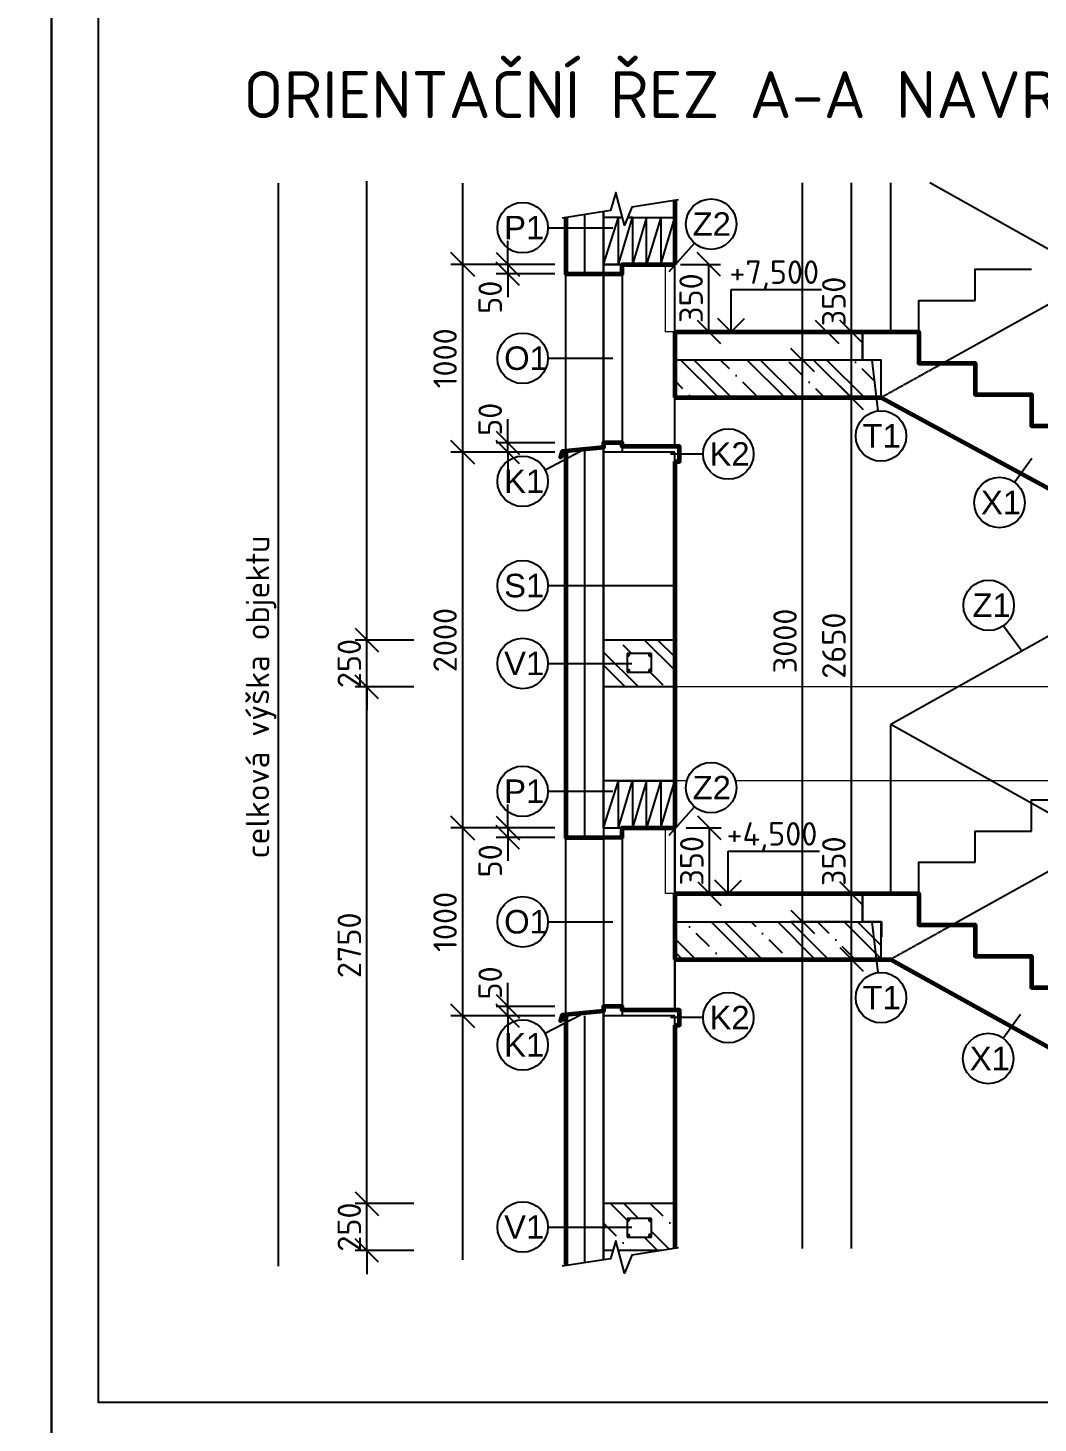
# Model space of a CAD drawing. Header units: millimetres. Extents: x 12904 to 327904, y -199771 to 141779.
# Drawn here: x 117779 to 123158, y 127069 to 134497 of the extents above; entities that cross this region are included whole.
import ezdxf

# ---------------------------------------------------------------- set-up
doc = ezdxf.new("R2010")
doc.units = ezdxf.units.MM
doc.linetypes.add('ČÁRKOVANÁ', pattern=[19.05, 12.7, -6.35])
doc.layers.add('_INTERIER', color=8, linetype='Continuous', lineweight=13)
doc.layers.add('Zdivo', color=6, linetype='Continuous', lineweight=60)
for name, color, linetype in [('izolace', 251, 'Continuous'), ('Kóty', 1, 'Continuous'), ('Šrafy', 253, 'Continuous')]:
    doc.layers.add(name, color=color, linetype=linetype)
doc.styles.add('ISOCPEUR', font='isocpeur.ttf')
doc.styles.get("Standard").update_dxf_attribs({"font": 'arial.ttf'})
doc.linetypes.add('IZOLACE', pattern='A,0.00254,-2.54,[134,ltypeshp.shx,S=2.54,R=0,X=-2.54,Y=0],-5.08,[134,ltypeshp.shx,S=2.54,R=180,X=2.54,Y=0],-2.54', length=10.16254)
doc.dimstyles.new('1-50', dxfattribs={"dimscale": 50, "dimtxt": 2.5, "dimasz": 2.5, "dimexe": 1.25, "dimexo": 0.625, "dimtad": 1, "dimdec": 0, "dimtxsty": 'ISOCPEUR', "dimblk": 'OBLIQUE', "dimcen": 2.5, "dimclrd": 1, "dimclre": 1, "dimclrt": 3, "dimadec": 0, "dimazin": 0, "dimtfac": 1, "dimtdec": 0, "dimtix": 1, "dimtmove": 1, "dimatfit": 3, "dimldrblk": 'OBLIQUE', "dimfxl": 5, "dimfxlon": 1, "dimtfillclr": 3, "dimarcsym": 0})

# ---------------------------------------------------------------- blocks, each defined once
blk = doc.blocks.new('_OBLIQUE')
at = {"color": 0, "linetype": 'ByBlock'}
blk.add_line((-0.5, -0.5), (0.5, 0.5), dxfattribs=at)
blk = doc.blocks.new('*D160')
at = {"color": 1, "lineweight": -2, "transparency": 16777216}
for p, q in [((120344.2, 130237.4), (120031.7, 130237.4)), ((120094.2, 129237.4), (120094.2, 130237.4)), ((120344.2, 129237.4), (120031.7, 129237.4))]:
    blk.add_line(p, q, dxfattribs=at)
at = {"layer": 'Defpoints', "color": 0, "transparency": 16777216}
for p in [(120094.2, 130237.4), (120843.5, 130237.4), (120843.5, 129237.4)]:
    blk.add_point(p, dxfattribs=at)
at = {"color": 1, "lineweight": -2, "transparency": 16777216, "xscale": 125, "yscale": 125, "zscale": 125}
for p, rotation in [((120094.2, 130237.4), 90), ((120094.2, 129237.4), 270)]:
    blk.add_blockref('_OBLIQUE', p, dxfattribs=dict(at, rotation=rotation))
at = {"color": 3, "transparency": 16777216, "insert": (120000.4, 129737.4), "char_height": 125, "attachment_point": 5, "rotation": 90, "style": 'ISOCPEUR'}
blk.add_mtext('1000', dxfattribs=at)
blk = doc.blocks.new('*D161')
at = {"color": 1, "lineweight": -2, "transparency": 16777216}
for p, q in [((120344.2, 132238), (120031.7, 132238)), ((120094.2, 130237.4), (120094.2, 132238)), ((120344.2, 130237.4), (120031.7, 130237.4))]:
    blk.add_line(p, q, dxfattribs=at)
at = {"layer": 'Defpoints', "color": 0, "transparency": 16777216}
for p in [(120094.2, 132238), (120843.5, 132238), (120843.5, 130237.4)]:
    blk.add_point(p, dxfattribs=at)
at = {"color": 1, "lineweight": -2, "transparency": 16777216, "xscale": 125, "yscale": 125, "zscale": 125}
for p, rotation in [((120094.2, 132238), 90), ((120094.2, 130237.4), 270)]:
    blk.add_blockref('_OBLIQUE', p, dxfattribs=dict(at, rotation=rotation))
at = {"color": 3, "transparency": 16777216, "insert": (120000.4, 131237.7), "char_height": 125, "attachment_point": 5, "rotation": 90, "style": 'ISOCPEUR'}
blk.add_mtext('2000', dxfattribs=at)
blk = doc.blocks.new('*D162')
at = {"color": 1, "lineweight": -2, "transparency": 16777216}
for p, q in [((120344.2, 133238), (120031.7, 133238)), ((120094.2, 132238), (120094.2, 133238)), ((120344.2, 132238), (120031.7, 132238))]:
    blk.add_line(p, q, dxfattribs=at)
at = {"layer": 'Defpoints', "color": 0, "transparency": 16777216}
for p in [(120094.2, 133238), (120843.5, 133238), (120843.5, 132238)]:
    blk.add_point(p, dxfattribs=at)
at = {"color": 1, "lineweight": -2, "transparency": 16777216, "xscale": 125, "yscale": 125, "zscale": 125}
for p, rotation in [((120094.2, 133238), 90), ((120094.2, 132238), 270)]:
    blk.add_blockref('_OBLIQUE', p, dxfattribs=dict(at, rotation=rotation))
at = {"color": 3, "transparency": 16777216, "insert": (120000.4, 132738), "char_height": 125, "attachment_point": 5, "rotation": 90, "style": 'ISOCPEUR'}
blk.add_mtext('1000', dxfattribs=at)
blk = doc.blocks.new('*D166')
at = {"color": 1, "lineweight": -2, "transparency": 16777216}
for p, q in [((119584.2, 128237.4), (119584.2, 128362.4)), ((119834.2, 128237.4), (119521.7, 128237.4)), ((119584.2, 127987.4), (119584.2, 128237.4)), ((119834.2, 127987.4), (119521.7, 127987.4)), ((119584.2, 127987.4), (119584.2, 127862.4))]:
    blk.add_line(p, q, dxfattribs=at)
at = {"layer": 'Defpoints', "color": 0, "transparency": 16777216}
for p in [(119584.2, 128237.4), (120843.5, 128237.4), (120843.5, 127987.4)]:
    blk.add_point(p, dxfattribs=at)
at = {"color": 1, "lineweight": -2, "transparency": 16777216, "xscale": 125, "yscale": 125, "zscale": 125}
for p, rotation in [((119584.2, 128237.4), 270), ((119584.2, 127987.4), 90)]:
    blk.add_blockref('_OBLIQUE', p, dxfattribs=dict(at, rotation=rotation))
at = {"color": 3, "transparency": 16777216, "insert": (119490.4, 128112.4), "char_height": 125, "attachment_point": 5, "rotation": 90, "style": 'ISOCPEUR'}
blk.add_mtext('250', dxfattribs=at)
blk = doc.blocks.new('*D167')
at = {"color": 1, "lineweight": -2, "transparency": 16777216}
for p, q in [((119834.2, 130988), (119521.7, 130988)), ((119584.2, 128237.4), (119584.2, 130988)), ((119834.2, 128237.4), (119521.7, 128237.4))]:
    blk.add_line(p, q, dxfattribs=at)
at = {"layer": 'Defpoints', "color": 0, "transparency": 16777216}
for p in [(119584.2, 130988), (120843.5, 130988), (120843.5, 128237.4)]:
    blk.add_point(p, dxfattribs=at)
at = {"color": 1, "lineweight": -2, "transparency": 16777216, "xscale": 125, "yscale": 125, "zscale": 125}
for p, rotation in [((119584.2, 130988), 90), ((119584.2, 128237.4), 270)]:
    blk.add_blockref('_OBLIQUE', p, dxfattribs=dict(at, rotation=rotation))
at = {"color": 3, "transparency": 16777216, "insert": (119490.4, 129612.7), "char_height": 125, "attachment_point": 5, "rotation": 90, "style": 'ISOCPEUR'}
blk.add_mtext('2750', dxfattribs=at)
blk = doc.blocks.new('*D168')
at = {"color": 1, "lineweight": -2, "transparency": 16777216}
for p, q in [((119584.2, 131238), (119584.2, 131363)), ((119834.2, 131238), (119521.7, 131238)), ((119584.2, 130988), (119584.2, 131238)), ((119834.2, 130988), (119521.7, 130988)), ((119584.2, 130988), (119584.2, 130863))]:
    blk.add_line(p, q, dxfattribs=at)
at = {"layer": 'Defpoints', "color": 0, "transparency": 16777216}
for p in [(119584.2, 131238), (120843.5, 131238), (120843.5, 130988)]:
    blk.add_point(p, dxfattribs=at)
at = {"color": 1, "lineweight": -2, "transparency": 16777216, "xscale": 125, "yscale": 125, "zscale": 125}
for p, rotation in [((119584.2, 131238), 270), ((119584.2, 130988), 90)]:
    blk.add_blockref('_OBLIQUE', p, dxfattribs=dict(at, rotation=rotation))
at = {"color": 3, "transparency": 16777216, "insert": (119490.4, 131113), "char_height": 125, "attachment_point": 5, "rotation": 90, "style": 'ISOCPEUR'}
blk.add_mtext('250', dxfattribs=at)
blk = doc.blocks.new('*D120')
at = {"color": 1, "lineweight": -2, "transparency": 16777216}
for p, q in [((122414.2, 129887.7), (122101.7, 129887.7)), ((122164.2, 129537.7), (122164.2, 129887.7)), ((121914.2, 129537.7), (122226.7, 129537.7))]:
    blk.add_line(p, q, dxfattribs=at)
at = {"layer": 'Defpoints', "color": 0, "transparency": 16777216}
for p in [(122164.2, 129887.7), (122653.5, 129887.7), (121223.5, 129537.7)]:
    blk.add_point(p, dxfattribs=at)
at = {"color": 1, "lineweight": -2, "transparency": 16777216, "xscale": 125, "yscale": 125, "zscale": 125}
for p, rotation in [((122164.2, 129887.7), 90), ((122164.2, 129537.7), 270)]:
    blk.add_blockref('_OBLIQUE', p, dxfattribs=dict(at, rotation=rotation))
at = {"color": 3, "transparency": 16777216, "insert": (122070.4, 130060.2), "char_height": 125, "attachment_point": 5, "rotation": 90, "style": 'ISOCPEUR'}
blk.add_mtext('350', dxfattribs=at)
blk = doc.blocks.new('*D121')
at = {"layer": 'Defpoints', "color": 0, "transparency": 16777216}
for p in [(122164.2, 132528.3), (122322.3, 132528.3), (122653.5, 129887.7)]:
    blk.add_point(p, dxfattribs=at)
at = {"layer": 'Kóty', "color": 1, "lineweight": -2, "transparency": 16777216}
for p, q in [((122291.1, 132528.3), (122101.7, 132528.3)), ((122164.2, 129887.7), (122164.2, 132528.3)), ((122414.2, 129887.7), (122101.7, 129887.7))]:
    blk.add_line(p, q, dxfattribs=at)
at = {"layer": 'Kóty', "color": 1, "lineweight": -2, "transparency": 16777216, "xscale": 125, "yscale": 125, "zscale": 125}
for p, rotation in [((122164.2, 132528.3), 90), ((122164.2, 129887.7), 270)]:
    blk.add_blockref('_OBLIQUE', p, dxfattribs=dict(at, rotation=rotation))
at = {"layer": 'Kóty', "color": 3, "transparency": 16777216, "insert": (122070.4, 131208), "char_height": 125, "attachment_point": 5, "rotation": 90, "style": 'ISOCPEUR'}
blk.add_mtext('2650', dxfattribs=at)
blk = doc.blocks.new('*D122')
at = {"color": 1, "lineweight": -2, "transparency": 16777216}
for p, q in [((122414.2, 132878.3), (122101.7, 132878.3)), ((122164.2, 132528.3), (122164.2, 132878.3)), ((122291.1, 132528.3), (122101.7, 132528.3))]:
    blk.add_line(p, q, dxfattribs=at)
at = {"layer": 'Defpoints', "color": 0, "transparency": 16777216}
for p in [(122164.2, 132878.3), (122653.5, 132878.3), (122322.3, 132528.3)]:
    blk.add_point(p, dxfattribs=at)
at = {"color": 1, "lineweight": -2, "transparency": 16777216, "xscale": 125, "yscale": 125, "zscale": 125}
for p, rotation in [((122164.2, 132878.3), 90), ((122164.2, 132528.3), 270)]:
    blk.add_blockref('_OBLIQUE', p, dxfattribs=dict(at, rotation=rotation))
at = {"color": 3, "transparency": 16777216, "insert": (122070.4, 133040.2), "char_height": 125, "attachment_point": 5, "rotation": 90, "style": 'ISOCPEUR'}
blk.add_mtext('350', dxfattribs=at)
blk = doc.blocks.new('*D123')
at = {"color": 1, "lineweight": -2, "transparency": 16777216}
for p, q in [((122154.2, 132728.3), (121841.7, 132728.3)), ((121904.2, 129737.7), (121904.2, 132728.3)), ((122154.2, 129737.7), (121841.7, 129737.7))]:
    blk.add_line(p, q, dxfattribs=at)
at = {"layer": 'Defpoints', "color": 0, "transparency": 16777216}
for p in [(121904.2, 132728.3), (122322.3, 132728.3), (122223.5, 129737.7)]:
    blk.add_point(p, dxfattribs=at)
at = {"color": 1, "lineweight": -2, "transparency": 16777216, "xscale": 125, "yscale": 125, "zscale": 125}
for p, rotation in [((121904.2, 132728.3), 90), ((121904.2, 129737.7), 270)]:
    blk.add_blockref('_OBLIQUE', p, dxfattribs=dict(at, rotation=rotation))
at = {"color": 3, "transparency": 16777216, "insert": (121810.4, 131233), "char_height": 125, "attachment_point": 5, "rotation": 90, "style": 'ISOCPEUR'}
blk.add_mtext('3000', dxfattribs=at)
blk = doc.blocks.new('*D124')
at = {"layer": 'Defpoints', "color": 0, "transparency": 16777216}
for p in [(121253.5, 130237.4), (121407.9, 130237.4), (121253.5, 129887.7)]:
    blk.add_point(p, dxfattribs=at)
at = {"layer": 'Kóty', "color": 1, "lineweight": -2, "transparency": 16777216}
for p, q in [((121284.7, 130237.4), (121470.4, 130237.4)), ((121407.9, 129887.7), (121407.9, 130237.4)), ((121284.7, 129887.7), (121470.4, 129887.7))]:
    blk.add_line(p, q, dxfattribs=at)
at = {"layer": 'Kóty', "color": 1, "lineweight": -2, "transparency": 16777216, "xscale": 125, "yscale": 125, "zscale": 125}
for p, rotation in [((121407.9, 130237.4), 90), ((121407.9, 129887.7), 270)]:
    blk.add_blockref('_OBLIQUE', p, dxfattribs=dict(at, rotation=rotation))
at = {"layer": 'Kóty', "color": 3, "transparency": 16777216, "insert": (121314.1, 130062.5), "char_height": 125, "attachment_point": 5, "rotation": 90, "style": 'ISOCPEUR'}
blk.add_mtext('350', dxfattribs=at)
blk = doc.blocks.new('*D173')
at = {"layer": 'Defpoints', "color": 0, "transparency": 16777216}
for p in [(121223.5, 133238), (121404.2, 133238), (121223.5, 132878.3)]:
    blk.add_point(p, dxfattribs=at)
at = {"layer": 'Kóty', "color": 1, "lineweight": -2, "transparency": 16777216}
for p, q in [((121254.7, 133238), (121466.7, 133238)), ((121404.2, 132878.3), (121404.2, 133238)), ((121254.7, 132878.3), (121466.7, 132878.3))]:
    blk.add_line(p, q, dxfattribs=at)
at = {"layer": 'Kóty', "color": 1, "lineweight": -2, "transparency": 16777216, "xscale": 125, "yscale": 125, "zscale": 125}
for p, rotation in [((121404.2, 133238), 90), ((121404.2, 132878.3), 270)]:
    blk.add_blockref('_OBLIQUE', p, dxfattribs=dict(at, rotation=rotation))
at = {"layer": 'Kóty', "color": 3, "transparency": 16777216, "insert": (121310.4, 133058.1), "char_height": 125, "attachment_point": 5, "rotation": 90, "style": 'ISOCPEUR'}
blk.add_mtext('350', dxfattribs=at)
blk = doc.blocks.new('*D165')
at = {"color": 1, "lineweight": -2, "ltscale": 0.5, "transparency": 16777216}
for p, q in [((120334.5, 130237.4), (120334.5, 130362.4)), ((120584.5, 130237.4), (120272, 130237.4)), ((120334.5, 130237.4), (120334.5, 130187.4)), ((120584.5, 130187.4), (120272, 130187.4)), ((120334.5, 130187.4), (120334.5, 130062.4))]:
    blk.add_line(p, q, dxfattribs=at)
at = {"layer": 'Defpoints', "color": 0, "ltscale": 0.5, "transparency": 16777216}
for p in [(120943.5, 130237.4), (120334.5, 130187.4), (120943.5, 130187.4)]:
    blk.add_point(p, dxfattribs=at)
at = {"color": 1, "lineweight": -2, "ltscale": 0.5, "transparency": 16777216, "xscale": 125, "yscale": 125, "zscale": 125}
for p, rotation in [((120334.5, 130237.4), 270), ((120334.5, 130187.4), 90)]:
    blk.add_blockref('_OBLIQUE', p, dxfattribs=dict(at, rotation=rotation))
at = {"color": 3, "ltscale": 0.5, "transparency": 16777216, "insert": (120240.7, 130062.4), "char_height": 125, "attachment_point": 5, "rotation": 90, "style": 'ISOCPEUR'}
blk.add_mtext('50', dxfattribs=at)
blk = doc.blocks.new('*D109')
at = {"color": 1, "lineweight": -2, "ltscale": 0.5, "transparency": 16777216}
for p, q in [((120334.5, 133238), (120334.5, 133363)), ((120584.5, 133238), (120272, 133238)), ((120584.5, 133188), (120272, 133188)), ((120334.5, 133238), (120334.5, 133188)), ((120334.5, 133188), (120334.5, 133063))]:
    blk.add_line(p, q, dxfattribs=at)
at = {"layer": 'Defpoints', "color": 0, "ltscale": 0.5, "transparency": 16777216}
for p in [(120334.5, 133188), (120943.5, 133238), (120943.5, 133188)]:
    blk.add_point(p, dxfattribs=at)
at = {"color": 1, "lineweight": -2, "ltscale": 0.5, "transparency": 16777216, "xscale": 125, "yscale": 125, "zscale": 125}
for p, rotation in [((120334.5, 133238), 270), ((120334.5, 133188), 90)]:
    blk.add_blockref('_OBLIQUE', p, dxfattribs=dict(at, rotation=rotation))
at = {"color": 3, "ltscale": 0.5, "transparency": 16777216, "insert": (120240.7, 133063), "char_height": 125, "attachment_point": 5, "rotation": 90, "style": 'ISOCPEUR'}
blk.add_mtext('50', dxfattribs=at)
blk = doc.blocks.new('*D110')
at = {"color": 1, "lineweight": -2, "ltscale": 0.5, "transparency": 16777216}
for p, q in [((120334.5, 132288), (120334.5, 132413)), ((120584.5, 132288), (120272, 132288)), ((120584.5, 132238), (120272, 132238)), ((120334.5, 132238), (120334.5, 132288)), ((120334.5, 132238), (120334.5, 132113))]:
    blk.add_line(p, q, dxfattribs=at)
at = {"layer": 'Defpoints', "color": 0, "ltscale": 0.5, "transparency": 16777216}
for p in [(120334.5, 132288), (120943.5, 132288), (120943.5, 132238)]:
    blk.add_point(p, dxfattribs=at)
at = {"color": 1, "lineweight": -2, "ltscale": 0.5, "transparency": 16777216, "xscale": 125, "yscale": 125, "zscale": 125}
for p, rotation in [((120334.5, 132288), 270), ((120334.5, 132238), 90)]:
    blk.add_blockref('_OBLIQUE', p, dxfattribs=dict(at, rotation=rotation))
at = {"color": 3, "ltscale": 0.5, "transparency": 16777216, "insert": (120240.7, 132413), "char_height": 125, "attachment_point": 5, "rotation": 90, "style": 'ISOCPEUR'}
blk.add_mtext('50', dxfattribs=at)
blk = doc.blocks.new('*D111')
at = {"color": 1, "lineweight": -2, "ltscale": 0.5, "transparency": 16777216}
for p, q in [((120334.5, 129287.4), (120334.5, 129412.4)), ((120584.5, 129287.4), (120272, 129287.4)), ((120334.5, 129237.4), (120334.5, 129287.4)), ((120584.5, 129237.4), (120272, 129237.4)), ((120334.5, 129237.4), (120334.5, 129112.4))]:
    blk.add_line(p, q, dxfattribs=at)
at = {"layer": 'Defpoints', "color": 0, "ltscale": 0.5, "transparency": 16777216}
for p in [(120334.5, 129287.4), (120943.5, 129287.4), (120943.5, 129237.4)]:
    blk.add_point(p, dxfattribs=at)
at = {"color": 1, "lineweight": -2, "ltscale": 0.5, "transparency": 16777216, "xscale": 125, "yscale": 125, "zscale": 125}
for p, rotation in [((120334.5, 129287.4), 270), ((120334.5, 129237.4), 90)]:
    blk.add_blockref('_OBLIQUE', p, dxfattribs=dict(at, rotation=rotation))
at = {"color": 3, "ltscale": 0.5, "transparency": 16777216, "insert": (120240.7, 129412.4), "char_height": 125, "attachment_point": 5, "rotation": 90, "style": 'ISOCPEUR'}
blk.add_mtext('50', dxfattribs=at)

msp = doc.modelspace()

# ---------------------------------------------------------------- hatches: boundary and pattern name
at = {"layer": 'Šrafy'}
h = msp.add_hatch(dxfattribs=at)
h.set_pattern_fill('ZDIVO-OBECNE', color=256, scale=50)
h.set_pattern_definition([(45, (-372505.85, 110530.18), (-106.066017, 106.066017), []), (45, (-372435.14, 110530.18), (-106.066017, 106.066017), [])])
h.paths.add_polyline_path([(126623.5, 128387.4), (126623.5, 128237.4), (126873.5, 128237.4), (126873.5, 130988), (126623.5, 130988)])
h.paths.add_polyline_path([(127521.7, 128406.4), (127521.7, 128743.9), (127296.7, 128743.9), (127296.7, 128406.4)], flags=9)
h.paths.add_polyline_path([(127301.7, 129481.4), (127301.7, 129893.9), (127076.7, 129893.9), (127076.7, 129481.4)], flags=9)
h.paths.add_polyline_path([(127521.7, 131396.4), (127521.7, 131733.9), (127296.7, 131733.9), (127296.7, 131396.4)], flags=9)
h.paths.add_polyline_path([(127691.7, 129531.4), (127691.7, 129943.9), (127466.7, 129943.9), (127466.7, 129531.4)], flags=9)
h.paths.add_polyline_path([(128231.7, 128362.4), (128231.7, 128662.4), (128006.7, 128662.4), (128006.7, 128362.4)], flags=9)
h.paths.add_polyline_path([(128231.7, 127687.7), (128231.7, 128012.7), (128006.7, 128012.7), (128006.7, 127687.7)], flags=9)
h.paths.add_polyline_path([(126641.7, 128406.4), (126641.7, 128731.4), (126416.7, 128731.4), (126416.7, 128406.4)], flags=9)
h.paths.add_polyline_path([(126461.7, 129571.4), (126461.7, 129983.9), (126236.7, 129983.9), (126236.7, 129571.4)], flags=9)
h.paths.add_polyline_path([(126641.7, 131406.4), (126641.7, 131731.4), (126416.7, 131731.4), (126416.7, 131406.4)], flags=9)
h.paths.add_polyline_path([(128231.7, 131363), (128231.7, 131663), (128006.7, 131663), (128006.7, 131363)], flags=9)
h.paths.add_polyline_path([(128231.7, 130688.3), (128231.7, 131013.3), (128006.7, 131013.3), (128006.7, 130688.3)], flags=9)
h.paths.add_polyline_path([(126231.7, 129592.1), (126231.7, 130004.6), (126006.7, 130004.6), (126006.7, 129592.1)], flags=9)
h.paths.add_polyline_path([(131663.5, 131348), (134543.5, 131348), (134543.5, 131543), (131663.5, 131543)], flags=9)
h.paths.add_polyline_path([(131648.4, 131517.8), (132873.4, 131517.8), (132873.4, 131780.3), (131648.4, 131780.3)], flags=9)
h.paths.add_polyline_path([(131663.5, 131798), (134993.5, 131798), (134993.5, 131993), (131663.5, 131993)], flags=9)
h.paths.add_polyline_path([(131648.4, 131967.8), (132873.4, 131967.8), (132873.4, 132230.3), (131648.4, 132230.3)], flags=9)
h.paths.add_polyline_path([(131656, 132690.5), (133756, 132690.5), (133756, 132930.5), (131656, 132930.5)], flags=9)
h.paths.add_polyline_path([(131648.4, 132867.8), (133535.9, 132867.8), (133535.9, 133130.3), (131648.4, 133130.3)], flags=9)
h.paths.add_polyline_path([(131666, 133150.5), (134191, 133150.5), (134191, 133330.5), (131666, 133330.5)], flags=9)
h.paths.add_polyline_path([(131648.4, 133317.8), (133148.4, 133317.8), (133148.4, 133580.3), (131648.4, 133580.3)], flags=9)
h.paths.add_polyline_path([(131671, 132275.5), (132141, 132275.5), (132141, 132425.5), (131671, 132425.5)], flags=9)
h.paths.add_polyline_path([(131648.4, 132417.8), (132785.9, 132417.8), (132785.9, 132680.3), (131648.4, 132680.3)], flags=9)
h.paths.add_polyline_path([(130634.2, 133565.6), (134009.2, 133565.6), (134009.2, 134090.6), (130634.2, 134090.6)], flags=9)
h.paths.add_polyline_path([(122777.1, 131329.5), (123043.6, 131329.5), (123043.6, 131517.7), (122777.1, 131517.7)], flags=9)
h.paths.add_polyline_path([(123736.6, 130198.6), (124003.1, 130198.6), (124003.1, 130386.9), (123736.6, 130386.9)], flags=9)
h.paths.add_polyline_path([(123736.6, 133166), (124003.1, 133166), (124003.1, 133354.3), (123736.6, 133354.3)], flags=9)
h.paths.add_polyline_path([(123151.5, 131831), (123427.9, 131831), (123427.9, 132019.3), (123151.5, 132019.3)], flags=9)
h.paths.add_polyline_path([(123151.5, 128830.4), (123427.9, 128830.4), (123427.9, 129018.7), (123151.5, 129018.7)], flags=9)
h.paths.add_polyline_path([(125834, 131484.2), (126112.2, 131484.2), (126112.2, 131678.1), (125834, 131678.1)], flags=9)
h.paths.add_polyline_path([(120283.4, 131989.4), (120559.8, 131989.4), (120559.8, 132177.7), (120283.4, 132177.7)], flags=9)
h.paths.add_polyline_path([(121376.8, 132134.7), (121653.2, 132134.7), (121653.2, 132323), (121376.8, 132323)], flags=9)
h.paths.add_polyline_path([(120282.5, 132641.6), (120580.1, 132641.6), (120580.1, 132835.6), (120282.5, 132835.6)], flags=9)
h.paths.add_polyline_path([(122191.5, 129400.4), (122458.1, 129400.4), (122458.1, 129588.7), (122191.5, 129588.7)], flags=9)
h.paths.add_polyline_path([(122191.5, 132391), (122458.1, 132391), (122458.1, 132579.3), (122191.5, 132579.3)], flags=9)
h.paths.add_polyline_path([(125042.7, 130911.3), (125309.2, 130911.3), (125309.2, 131099.6), (125042.7, 131099.6)], flags=9)
h.paths.add_polyline_path([(125042.7, 127910.7), (125309.2, 127910.7), (125309.2, 128099), (125042.7, 128099)], flags=9)
h.paths.add_polyline_path([(121326.8, 133071.5), (121883.1, 133071.5), (121883.1, 133296.5), (121326.8, 133296.5)], flags=9)
h.paths.add_polyline_path([(125313.1, 131412.4), (125700.6, 131412.4), (125700.6, 131599.9), (125313.1, 131599.9)], flags=9)
h.paths.add_polyline_path([(125246.8, 131581.2), (125803.1, 131581.2), (125803.1, 131806.2), (125246.8, 131806.2)], flags=9)
h.paths.add_polyline_path([(120283.4, 128019.4), (120559.8, 128019.4), (120559.8, 128207.6), (120283.4, 128207.6)], flags=9)
h.paths.add_polyline_path([(120283.4, 131020), (120559.8, 131020), (120559.8, 131208.2), (120283.4, 131208.2)], flags=9)
h.paths.add_polyline_path([(120283.4, 133339.7), (120559.8, 133339.7), (120559.8, 133528), (120283.4, 133528)], flags=9)
h.paths.add_polyline_path([(120283.4, 130339.1), (120559.8, 130339.1), (120559.8, 130527.4), (120283.4, 130527.4)], flags=9)
h.paths.add_polyline_path([(120283.4, 128988.8), (120559.8, 128988.8), (120559.8, 129177.1), (120283.4, 129177.1)], flags=9)
h.paths.add_polyline_path([(121376.8, 129134.1), (121653.2, 129134.1), (121653.2, 129322.4), (121376.8, 129322.4)], flags=9)
h.paths.add_polyline_path([(120282.5, 129641), (120580.1, 129641), (120580.1, 129835), (120282.5, 129835)], flags=9)
h.paths.add_polyline_path([(119139.2, 130053), (119139.2, 131815.5), (118914.2, 131815.5), (118914.2, 130053)], flags=9)
h.paths.add_polyline_path([(120282.5, 131431), (120560.7, 131431), (120560.7, 131624.9), (120282.5, 131624.9)], flags=9)
h.paths.add_polyline_path([(122841.8, 138721.8), (123108.3, 138721.8), (123108.3, 138910.1), (122841.8, 138910.1)], flags=9)
h.paths.add_polyline_path([(122841.8, 136297.6), (123108.3, 136297.6), (123108.3, 136485.9), (122841.8, 136485.9)], flags=9)
h.paths.add_polyline_path([(122081.1, 136865.3), (122347.6, 136865.3), (122347.6, 137053.6), (122081.1, 137053.6)], flags=9)
h.paths.add_polyline_path([(122081.1, 137955.3), (122347.6, 137955.3), (122347.6, 138143.6), (122081.1, 138143.6)], flags=9)
h.paths.add_polyline_path([(125147.3, 136865.3), (125413.8, 136865.3), (125413.8, 137053.6), (125147.3, 137053.6)], flags=9)
h.paths.add_polyline_path([(125147.3, 137955.3), (125413.8, 137955.3), (125413.8, 138143.6), (125147.3, 138143.6)], flags=9)
h.paths.add_polyline_path([(120282.5, 138182.5), (120560.7, 138182.5), (120560.7, 138376.4), (120282.5, 138376.4)], flags=9)
h.paths.add_polyline_path([(121294.1, 136645.2), (121812.8, 136645.2), (121812.8, 136870.2), (121294.1, 136870.2)], flags=9)
h.paths.add_polyline_path([(118979.2, 136968.9), (118979.2, 138631.4), (118754.2, 138631.4), (118754.2, 136968.9)], flags=9)
h.paths.add_polyline_path([(121351.8, 137305.6), (121628.2, 137305.6), (121628.2, 137493.8), (121351.8, 137493.8)], flags=9)
h.paths.add_polyline_path([(120283.4, 136205.6), (120559.8, 136205.6), (120559.8, 136393.8), (120283.4, 136393.8)], flags=9)
h.paths.add_polyline_path([(120283.4, 137175.6), (120559.8, 137175.6), (120559.8, 137363.8), (120283.4, 137363.8)], flags=9)
h.paths.add_polyline_path([(120282.5, 136832.5), (120580.1, 136832.5), (120580.1, 137026.5), (120282.5, 137026.5)], flags=9)
h.paths.add_polyline_path([(121535.3, 138205.2), (122091.6, 138205.2), (122091.6, 138430.2), (121535.3, 138430.2)], flags=9)
h.paths.add_polyline_path([(125501.6, 136735.2), (126045.3, 136735.2), (126045.3, 136960.2), (125501.6, 136960.2)], flags=9)
h.paths.add_polyline_path([(122525, 138788.9), (122762.5, 138788.9), (122762.5, 138976.4), (122525, 138976.4)], flags=9)
h.paths.add_polyline_path([(124955.7, 138788.9), (125193.2, 138788.9), (125193.2, 138976.4), (124955.7, 138976.4)], flags=9)
h.paths.add_polyline_path([(122255, 136228.9), (122492.5, 136228.9), (122492.5, 136416.4), (122255, 136416.4)], flags=9)
h.paths.add_polyline_path([(124705.7, 136228.9), (124918.2, 136228.9), (124918.2, 136416.4), (124705.7, 136416.4)], flags=9)
h.paths.add_polyline_path([(123399.5, 136867.7), (124368.2, 136867.7), (124368.2, 137092.7), (123399.5, 137092.7)], flags=9)
h.paths.add_polyline_path([(123699.5, 138367.7), (124668.2, 138367.7), (124668.2, 138592.7), (123699.5, 138592.7)], flags=9)
h.paths.add_polyline_path([(123514, 129366.1), (124352.9, 128881.8), (124465.4, 129076.6), (123626.5, 129561)], flags=9)
h.paths.add_polyline_path([(123136.5, 130418.6), (123975.4, 130903), (123862.9, 131097.9), (123024, 130613.5)], flags=9)
h.paths.add_polyline_path([(123334, 132466.1), (124172.9, 131981.8), (124285.4, 132176.6), (123446.5, 132661)], flags=9)
h.paths.add_polyline_path([(121331.2, 130080.9), (121900, 130080.9), (121900, 130305.9), (121331.2, 130305.9)], flags=9)
h.paths.add_polyline_path([(125388.2, 128421.8), (125775.7, 128421.8), (125775.7, 128609.3), (125388.2, 128609.3)], flags=9)
h.paths.add_polyline_path([(125321.9, 128590.6), (125878.2, 128590.6), (125878.2, 128815.6), (125321.9, 128815.6)], flags=9)
h.paths.add_polyline_path([(127430.6, 136006.4), (128054.9, 136006.4), (128054.9, 136756.4), (127430.6, 136756.4)], flags=9)
h.paths.add_polyline_path([(118038.8, 136006.4), (118663.2, 136006.4), (118663.2, 136756.4), (118038.8, 136756.4)], flags=9)
h.paths.add_polyline_path([(118837.8, 133929.2), (126762.8, 133929.2), (126762.8, 134454.2), (118837.8, 134454.2)], flags=9)
h.paths.add_polyline_path([(118837.8, 140199.2), (124687.8, 140199.2), (124687.8, 140724.2), (118837.8, 140724.2)], flags=9)
h.paths.add_polyline_path([(131762.4, 127158.4), (133124.9, 127158.4), (133124.9, 127383.4), (131762.4, 127383.4)], flags=9)
h.paths.add_polyline_path([(130722.9, 130157), (132760.4, 130157), (132760.4, 130382), (130722.9, 130382)], flags=9)
h.paths.add_polyline_path([(132372.4, 129758.4), (133359.9, 129758.4), (133359.9, 129983.4), (132372.4, 129983.4)], flags=9)
h.paths.add_polyline_path([(132372.4, 129242.9), (134378.6, 129242.9), (134378.6, 129467.9), (132372.4, 129467.9)], flags=9)
h.paths.add_polyline_path([(130828.4, 129889.3), (131390.9, 129889.3), (131390.9, 130030), (130828.4, 130030)], flags=9)
h.paths.add_polyline_path([(130819, 129438.2), (131484.7, 129438.2), (131484.7, 129635), (130819, 129635)], flags=9)
h.paths.add_polyline_path([(132328.6, 128229.3), (133753.6, 128229.3), (133753.6, 128679.3), (132328.6, 128679.3)], flags=9)
h.paths.add_polyline_path([(131700.3, 127257.1), (134800.3, 127257.1), (134800.3, 127707.1), (131700.3, 127707.1)], flags=9)
h.paths.add_polyline_path([(137388.5, 127206.8), (138363.5, 127206.8), (138363.5, 127656.8), (137388.5, 127656.8)], flags=9)
h.paths.add_polyline_path([(137300, 127917.4), (137806.3, 127917.4), (137806.3, 128058), (137300, 128058)], flags=9)
h.paths.add_polyline_path([(137300, 128167.4), (137553.1, 128167.4), (137553.1, 128308), (137300, 128308)], flags=9)
h.paths.add_polyline_path([(137300, 128417.4), (137496.9, 128417.4), (137496.9, 128558), (137300, 128558)], flags=9)
h.paths.add_polyline_path([(130819, 128890.2), (131400.3, 128890.2), (131400.3, 129087), (130819, 129087)], flags=9)
h.paths.add_polyline_path([(130828.4, 127649.5), (131344, 127649.5), (131344, 127790.1), (130828.4, 127790.1)], flags=9)
h.paths.add_polyline_path([(136040.6, 127658), (136603.1, 127658), (136603.1, 127854.8), (136040.6, 127854.8)], flags=9)
h.paths.add_polyline_path([(136040.6, 128408), (136565.6, 128408), (136565.6, 128604.9), (136040.6, 128604.9)], flags=9)
h.paths.add_polyline_path([(136050, 127917.4), (136490.6, 127917.4), (136490.6, 128058), (136050, 128058)], flags=9)
h.paths.add_polyline_path([(136040.6, 128158), (136603.1, 128158), (136603.1, 128354.8), (136040.6, 128354.8)], flags=9)
h = msp.add_hatch(dxfattribs=at)
h.set_pattern_fill('BETON-ZELEZOBETON', color=256, scale=50, angle=90)
h.set_pattern_definition([(135, (-372505.85, 119140.18), (-176.7767, -176.7767), []), (135, (-372505.85, 119210.9), (-176.7767, -176.7767), []), (135, (-372505.85, 119352.3), (-247.48737, -106.06602), [100, -50, 0, -50])])
h.paths.add_polyline_path([(122273.5, 132728.3), (122222.3, 132728.3), (121223.5, 132728.3), (121223.5, 132528.3), (122297.3, 132528.3)])
h.paths.add_polyline_path([(122322.3, 132728.3), (122273.5, 132728.3), (122297.3, 132528.3), (122322.3, 132528.3)])
h.paths.add_polyline_path([(122273.5, 129737.7), (122222.3, 129737.7), (121904.2, 129737.7), (121904.2, 129537.7), (122297.3, 129537.7)])
h.paths.add_polyline_path([(122322.3, 129737.7), (122273.5, 129737.7), (122297.3, 129537.7), (122322.3, 129537.7)])
h.paths.add_polyline_path([(121904.2, 129737.7), (121223.5, 129737.7), (121223.5, 129537.7), (121904.2, 129537.7)])
h.paths.add_polyline_path([(126194.2, 128237.4), (125186.7, 128237.4), (125186.7, 128037.4), (126194.2, 128037.4)])
h.paths.add_polyline_path([(125186.7, 128237.4), (125124.6, 128237.4), (125124.6, 128037.4), (125186.7, 128037.4)])
h.paths.add_polyline_path([(126424.2, 128167.4), (126424.2, 128237.4), (126194.2, 128237.4), (126194.2, 128037.4), (126424.2, 128037.4)])
h.paths.add_polyline_path([(126623.5, 128237.4), (126424.2, 128237.4), (126424.2, 128167.4), (126424.2, 128037.4), (126623.5, 128037.4)])
h.paths.add_polyline_path([(125186.7, 131238), (125124.6, 131238), (125124.6, 131038), (125186.7, 131038)])
h.paths.add_polyline_path([(126623.5, 131238), (125186.7, 131238), (125186.7, 131038), (126623.5, 131038)])
h = msp.add_hatch(dxfattribs=at)
h.set_pattern_fill('BETON-ZELEZOBETON', color=256, scale=50, angle=90)
h.set_pattern_definition([(135, (-372505.85, 110739.35), (-176.7767, -176.7767), []), (135, (-372505.85, 110810.06), (-176.7767, -176.7767), []), (135, (-372505.85, 110951.48), (-247.48737, -106.06602), [100, -50, 0, -50])])
h.paths.add_polyline_path([(121223.5, 131238), (120843.5, 131238), (120843.5, 131113.3), (120969.6, 131113.3), (120969.6, 131166.4), (121099.6, 131166.4), (121099.6, 131066.4), (120969.6, 131066.4), (120969.6, 131113.3), (120843.5, 131113.3), (120843.5, 130988), (121223.5, 130988)])
h.paths.add_polyline_path([(121223.5, 128237.4), (120843.5, 128237.4), (120843.5, 128112.7), (120969.6, 128112.7), (120969.6, 128158.6), (121099.6, 128158.6), (121099.6, 128058.6), (120969.6, 128058.6), (120969.6, 128112.7), (120843.5, 128112.7), (120843.5, 127987.4), (120893.2, 127987.4), (120908.9, 128040.1), (120923.2, 127987.4), (121155, 127987.4), (121223.5, 127998.2)])

# ---------------------------------------------------------------- linework, layer by layer
at = {"color": 1}
for p, q in [((119114.2, 127903.7), (119114.2, 133670.2)), ((119584.2, 131238), (119584.2, 133680.2)), ((120094.2, 133238), (120094.2, 133670.2)), ((120344.2, 133238), (120031.7, 133238)), ((119834.2, 131238), (119521.7, 131238)), ((120344.2, 129237.4), (120031.7, 129237.4)), ((120094.2, 127938.3), (120094.2, 129237.4))]:
    msp.add_line(p, q, dxfattribs=at)
for p, q in [((120923.5, 133488), (120944.8, 133488)), ((120944.8, 133488), (120923.5, 133488)), ((120923.5, 133238), (120998.5, 133488)), ((120923.5, 133488), (120944.8, 133488)), ((120923.5, 133238), (120923.5, 133488)), ((120972.8, 133488), (121223.5, 133488)), ((120998.5, 133488), (120972.8, 133488)), ((120972.8, 133488), (121223.5, 133488)), ((120998.5, 133488), (120998.5, 133238)), ((121073.5, 133488), (120998.5, 133238)), ((121073.5, 133238), (121073.5, 133488)), ((121148.5, 133488), (121073.5, 133238)), ((121148.5, 133488), (121148.5, 133238)), ((121148.5, 133238), (121223.5, 133488)), ((121223.5, 133488), (121223.5, 133238)), ((120843.5, 133238), (120843.5, 132238)), ((121223.5, 133238), (120843.5, 133238)), ((120923.5, 133238), (121223.5, 133238)), ((121223.5, 133238), (120923.5, 133238)), ((120943.5, 133238), (120943.5, 132238)), ((120998.5, 133238), (121073.5, 133238)), ((123224.4, 133030.3), (122651.7, 132711.6)), ((121223.5, 132528.3), (121223.5, 132878.3)), ((122523.5, 132878.3), (122373.5, 132878.3)), ((122222.3, 132728.3), (121223.5, 132728.3)), ((122322.3, 132528.3), (121223.5, 132528.3)), ((122322.3, 132528.3), (125069, 131038)), ((121223.5, 131238), (120843.5, 131238)), ((125069, 131038), (122702.8, 129721)), ((121223.5, 130988), (120843.5, 130988)), ((120923.5, 130487.4), (121223.5, 130487.4)), ((120998.5, 130487.4), (120923.5, 130487.4)), ((120923.5, 130237.4), (120998.5, 130487.4)), ((120923.5, 130487.4), (121223.5, 130487.4)), ((120923.5, 130237.4), (120923.5, 130487.4)), ((120998.5, 130487.4), (120998.5, 130237.4)), ((121073.5, 130487.4), (120998.5, 130237.4)), ((121073.5, 130237.4), (121073.5, 130487.4)), ((121148.5, 130487.4), (121073.5, 130237.4)), ((121148.5, 130487.4), (121148.5, 130237.4)), ((121148.5, 130237.4), (121223.5, 130487.4)), ((121223.5, 130487.4), (121223.5, 130237.4)), ((120843.5, 130237.4), (120843.5, 129237.4)), ((120923.5, 130237.4), (121223.5, 130237.4)), ((121223.5, 130237.4), (120923.5, 130237.4)), ((120943.5, 130237.4), (120943.5, 129237.4)), ((120998.5, 130237.4), (121073.5, 130237.4)), ((122223.5, 129887.7), (122223.5, 129787.7)), ((122223.5, 129737.7), (122273.5, 129737.7)), ((122323.5, 129737.7), (122323.5, 129737.7)), ((122323.5, 129737.7), (122323.5, 129657)), ((122373.5, 129537.7), (125073.5, 128037.4)), ((121223.5, 128237.4), (120843.5, 128237.4)), ((120893.2, 127987.4), (120843.5, 127987.4)), ((121155, 127987.4), (120923.2, 127987.4))]:
    msp.add_line(p, q)
at = {"ltscale": 120}
for p, q in [((121099.6, 131166.4), (120969.6, 131166.4)), ((120969.6, 131166.4), (120969.6, 131066.4)), ((121099.6, 131066.4), (121099.6, 131166.4)), ((120969.6, 131066.4), (121099.6, 131066.4)), ((121099.6, 128158.6), (120969.6, 128158.6)), ((120969.6, 128158.6), (120969.6, 128058.6)), ((121099.6, 128058.6), (121099.6, 128158.6)), ((120969.6, 128058.6), (121099.6, 128058.6))]:
    msp.add_line(p, q, dxfattribs=at)
for points in [[(96904.2, 141779.3), (117904.2, 141779.3), (117904.2, 126929.3), (96904.2, 126929.3)], [(117904.2, 141779.3), (138904.2, 141779.3), (138904.2, 126929.3), (117904.2, 126929.3)], [(118154.2, 141529.3), (138654.2, 141529.3), (138654.2, 127179.3), (118154.2, 127179.3)]]:
    msp.add_lwpolyline(points, close=True)
for points in [[(107404.2, 141779.3), (117904.2, 141779.3), (117904.2, 126929.3), (107404.2, 126929.3)], [(128404.2, 126929.3), (117904.2, 126929.3), (117904.2, 141779.3), (128404.2, 141779.3)], [(122373.5, 132878.3), (122373.5, 133672.2)], [(125054.3, 131388), (125054.3, 131388), (125054.3, 132288), (122581, 133672.2)], [(121244, 133581.4), (120995.4, 133542.2), (120955.8, 133447.4), (120908.9, 133620.1), (120880.4, 133524.1), (120623.6, 133483.7)], [(121223.5, 132268), (121223.5, 133578.2)], [(120843.5, 130237.4), (120843.5, 133518.3)], [(120843.5, 133518.3), (120843.5, 130237.4)], [(120923.5, 133488), (120843.5, 133488), (120843.5, 133238), (120923.5, 133238)], [(120843.5, 133238), (120923.5, 133488)], [(120643.5, 132238), (120643.5, 133238)], [(120843.5, 133238), (120843.5, 133188), (120943.5, 133188)], [(122823.5, 133045), (122823.5, 133211.7), (123123.5, 133211.7)], [(122523.5, 132878.3), (122523.5, 133045), (122823.5, 133045)], [(121223.5, 132878.3), (122523.5, 132878.3)], [(122222.3, 132878.3), (122222.3, 132728.3)], [(122322.3, 132528.3), (122322.3, 132728.3), (122222.3, 132728.3), (122222.3, 132878.3)], [(122523.5, 132878.3), (122523.5, 132711.6), (122823.5, 132711.6)], [(122823.5, 132711.6), (122823.5, 132544.9), (123123.5, 132544.9)], [(123123.5, 132544.9), (123123.5, 132378.2), (123423.5, 132378.2)], [(120843.5, 132238), (120843.5, 132288), (120943.5, 132288)], [(121223.5, 132238), (120843.5, 132238)], [(121223.5, 129267.4), (121223.5, 132238)], [(123927.5, 131657.4), (122373.5, 130787.7)], [(122373.5, 129887.7), (122373.5, 130787.7)], [(125054.3, 128387.4), (125054.3, 128387.4), (125054.3, 129287.4), (122373.5, 130787.7)], [(121223.5, 130237.4), (121223.5, 130487.4), (120843.5, 130487.4)], [(120923.5, 130487.4), (120843.5, 130487.4), (120843.5, 130237.4), (120923.5, 130237.4)], [(120843.5, 130237.4), (120923.5, 130487.4)], [(123123.5, 130221.1), (123123.5, 130387.8), (123423.5, 130387.8)], [(120643.5, 129237.4), (120643.5, 130237.4)], [(120843.5, 130237.4), (121223.5, 130237.4), (121223.5, 129267.4)], [(120843.5, 130237.4), (120843.5, 130187.4), (120943.5, 130187.4)], [(122823.5, 130054.4), (122823.5, 130221.1), (123123.5, 130221.1)], [(122523.5, 129887.7), (122523.5, 130054.4), (122823.5, 130054.4)], [(121223.5, 129887.7), (122523.5, 129887.7)], [(122222.3, 129887.7), (122222.3, 129737.7)], [(122322.3, 129537.7), (122322.3, 129737.7), (122222.3, 129737.7), (122222.3, 129887.7)], [(122223.5, 129887.7), (122223.5, 129737.7), (122323.5, 129737.7), (122323.5, 129657)], [(122523.5, 129887.7), (122523.5, 129721), (122823.5, 129721)], [(121223.5, 129837.7), (121223.5, 129737.7), (122323.5, 129737.7)], [(121223.5, 129737.7), (121223.5, 129537.7), (122373.5, 129537.7)], [(122823.5, 129721), (122823.5, 129554.3), (123123.5, 129554.3)], [(123123.5, 129554.3), (123123.5, 129387.6), (123423.5, 129387.6)], [(120843.5, 129237.4), (120843.5, 129287.4), (120943.5, 129287.4)], [(120843.5, 127938.3), (120843.5, 129237.4)], [(120843.5, 129237.4), (120843.5, 127938.3)], [(121223.5, 129237.4), (120843.5, 129237.4)], [(121223.5, 127998.2), (121223.5, 129237.4)], [(121244, 128001.4), (120995.4, 127962.2), (120955.8, 127867.4), (120908.9, 128040.1), (120880.4, 127944.1), (120623.6, 127903.7)]]:
    msp.add_lwpolyline(points)
at = {"linetype": 'ČÁRKOVANÁ', "ltscale": 0.3}
for points in [[(122651.7, 132711.6), (122322.3, 132528.3)], [(122702.8, 129721), (122373.5, 129537.7)]]:
    msp.add_lwpolyline(points, dxfattribs=at)
at = {"ltscale": 120}
for points in [[(120974.9, 131165), (120971.6, 131161.8), (120971.6, 131157.2), (120974.9, 131153.9), (120979.5, 131153.9), (120982.7, 131157.2), (120982.7, 131161.8), (120979.5, 131165)], [(121088.4, 131163), (121085.2, 131159.7), (121085.2, 131155.1), (121088.4, 131151.9), (121093, 131151.9), (121096.3, 131155.1), (121096.3, 131159.7), (121093, 131163)], [(120974.7, 131079.8), (120971.4, 131076.6), (120971.4, 131072), (120974.7, 131068.8), (120979.3, 131068.8), (120982.5, 131072), (120982.5, 131076.6), (120979.3, 131079.8)], [(121088.4, 131081.4), (121085.2, 131078.2), (121085.2, 131073.6), (121088.4, 131070.3), (121093, 131070.3), (121096.3, 131073.6), (121096.3, 131078.2), (121093, 131081.4)], [(120974.9, 128157.2), (120971.6, 128154), (120971.6, 128149.4), (120974.9, 128146.1), (120979.5, 128146.1), (120982.7, 128149.4), (120982.7, 128154), (120979.5, 128157.2)], [(121088.4, 128155.2), (121085.2, 128151.9), (121085.2, 128147.3), (121088.4, 128144.1), (121093, 128144.1), (121096.3, 128147.3), (121096.3, 128151.9), (121093, 128155.2)], [(120974.7, 128072), (120971.4, 128068.8), (120971.4, 128064.2), (120974.7, 128061), (120979.3, 128061), (120982.5, 128064.2), (120982.5, 128068.8), (120979.3, 128072)], [(121088.4, 128073.6), (121085.2, 128070.4), (121085.2, 128065.8), (121088.4, 128062.5), (121093, 128062.5), (121096.3, 128065.8), (121096.3, 128070.4), (121093, 128073.6)]]:
    msp.add_lwpolyline(points, close=True, dxfattribs=at)
at = {"layer": '_INTERIER'}
for points in [[(121223.5, 132878.3), (121173.5, 132878.3), (121173.5, 133238)], [(121223.5, 129887.7), (121173.5, 129887.7), (121173.5, 130237.4)]]:
    msp.add_lwpolyline(points, dxfattribs=at)
at = {"layer": '_INTERIER', "ltscale": 0.5}
for points in [[(124323.5, 130988), (121223.5, 130988)], [(121290.3, 130487.4), (121223.5, 130487.4)], [(123423.5, 130487.8), (121544.2, 130487.5)]]:
    msp.add_lwpolyline(points, dxfattribs=at)
at = {"layer": 'izolace', "linetype": 'IZOLACE', "ltscale": 0.5}
for points in [[(120743.5, 133502.5), (120743.5, 133187.9)], [(120743.5, 132252.9), (120743.5, 130187.4)], [(120743.5, 129237.4), (120743.5, 127922.5)]]:
    msp.add_lwpolyline(points, dxfattribs=at)
at = {"layer": 'Kóty', "color": 1}
for p, q in [((121904.2, 132728.3), (121904.2, 133672.2)), ((122164.2, 132878.3), (122164.2, 133672.2)), ((122284.2, 132878.3), (121971.7, 132878.3)), ((121904.2, 127998.2), (121904.2, 129737.7)), ((122164.2, 127998.2), (122164.2, 129657)), ((121654.2, 129537.7), (121966.7, 129537.7))]:
    msp.add_line(p, q, dxfattribs=at)
at = {"layer": 'Kóty'}
for p, q in [((121194.2, 133199.3), (121328, 133351.3)), ((121523.5, 132878.3), (121523.5, 133104)), ((121523.5, 133104), (122004.2, 133104)), ((121523.5, 132878.3), (121451.9, 132949.8)), ((121523.5, 132878.3), (121595, 132949.8)), ((121523.5, 132878.3), (121575.2, 132930)), ((121523.5, 132878.3), (121399, 132878.3)), ((121523.5, 132878.3), (121618.5, 132878.3)), ((121523.5, 132878.3), (121647.9, 132878.3)), ((122305.7, 132457.8), (122273.5, 132728.3)), ((123031.5, 132078.3), (123124.9, 132206.2)), ((122974.3, 131314.1), (123067.6, 131186.3)), ((121194.2, 130198.7), (121328, 130350.7)), ((121507.9, 129887.7), (121507.9, 130113.4)), ((121507.9, 130113.4), (121994.2, 130113.4)), ((121507.9, 129887.7), (121436.4, 129959.2)), ((121507.9, 129887.7), (121579.4, 129959.2)), ((121507.9, 129887.7), (121559.6, 129939.4)), ((121507.9, 129887.7), (121383.5, 129887.7)), ((121507.9, 129887.7), (121602.9, 129887.7)), ((121507.9, 129887.7), (121632.3, 129887.7)), ((122305.7, 129467.2), (122273.5, 129737.7)), ((122971.5, 129118.3), (123064.9, 129246.2))]:
    msp.add_line(p, q, dxfattribs=at)
for points in [[(120547.9, 133433), (120894.2, 133433)], [(120547.9, 132738), (120894.2, 132738)], [(120532.7, 132144.8), (120721, 132242.7)], [(121374, 132228), (121200.9, 132228)], [(120547.9, 131527.4), (121223.5, 131527.4)], [(120547.9, 131113.3), (120994.2, 131113.3)], [(120547.9, 130432.4), (120894.2, 130432.4)], [(120547.9, 129737.4), (120894.2, 129737.4)], [(120532.7, 129144.2), (120721, 129242.1)], [(121374, 129227.4), (121200.9, 129227.4)], [(120547.9, 128112.7), (120994.2, 128112.7)]]:
    msp.add_lwpolyline(points, dxfattribs=at)
for centre in [(120413.5, 133433), (121416.9, 133452.2), (120413.5, 132738), (122321.6, 132324.3), (121508.5, 132228), (120413.5, 132082.7), (122952.3, 131969.7), (120413.5, 131527.4), (122895, 131422.8), (120413.5, 131113.3), (121416.9, 130451.6), (120413.5, 130432.4), (120413.5, 129737.4), (122321.6, 129333.7), (121508.5, 129227.4), (120413.5, 129082.1), (122892.3, 129009.7), (120413.5, 128112.7)]:
    msp.add_circle(centre, 134.5, dxfattribs=at)
at = {"layer": 'Zdivo'}
for points in [[(121223.5, 133578.2), (121223.5, 133238)], [(120643.5, 133486.8), (120643.5, 133187.8)], [(120643.5, 133237.8), (120643.5, 133187.8), (120843.5, 133188), (120943.5, 133188.1), (120943.5, 133238), (121223.5, 133238)], [(121223.5, 132878.3), (122523.5, 132878.3), (122523.5, 132711.6), (122823.5, 132711.6), (122823.5, 132544.9), (123123.5, 132544.9), (123123.5, 132378.2), (123423.5, 132378.2), (123423.5, 132211.5), (123723.5, 132211.5), (123723.5, 132044.8), (124023.5, 132044.8), (124023.5, 131878.1), (124323.5, 131878.1), (124323.5, 131711.4), (124623.5, 131711.4), (124623.5, 131544.7), (124923.5, 131544.7), (124923.5, 131388), (126623.5, 131388)], [(121223.5, 132878.3), (121223.5, 132528.3)], [(121223.5, 132528.3), (122322.3, 132528.3), (125069, 131038), (126623.5, 131038)], [(121223.5, 132188), (121248.5, 132188), (121248.5, 132268), (120943.5, 132268), (120943.5, 132288), (120843.5, 132288), (120843.5, 132263), (120624.2, 132240.8), (120614.2, 132210.8), (120634.2, 132230.8)], [(120643.5, 132242.7), (120643.5, 130237.4)], [(121223.5, 132188), (121223.5, 130237.4)], [(120643.5, 130237.2), (120643.5, 130187.2), (120843.5, 130187.4), (120943.5, 130187.5), (120943.5, 130237.4), (121223.5, 130237.4)], [(121223.5, 129887.7), (122523.5, 129887.7), (122523.5, 129721), (122823.5, 129721), (122823.5, 129554.3), (123123.5, 129554.3), (123123.5, 129387.6), (123423.5, 129387.6), (123423.5, 129220.9), (123723.5, 129220.9), (123723.5, 129054.2), (124023.5, 129054.2), (124023.5, 128887.5), (124323.5, 128887.5), (124323.5, 128720.8), (124623.5, 128720.8), (124623.5, 128554.1), (124923.5, 128554.1), (124923.5, 128387.4), (126623.5, 128387.4)], [(121223.5, 129887.7), (121223.5, 129537.7)], [(121223.5, 129537.7), (122373.5, 129537.7), (125073.5, 128037.4), (126623.5, 128037.4)], [(121223.5, 129187.4), (121248.5, 129187.4), (121248.5, 129267.4), (120943.5, 129267.4), (120943.5, 129287.4), (120843.5, 129287.4), (120843.5, 129262.4), (120624.2, 129240.2), (120614.2, 129210.2), (120634.2, 129230.2)], [(120643.5, 129237.4), (120643.5, 127906.8)], [(121223.5, 129187.4), (121223.5, 127998.2)]]:
    msp.add_lwpolyline(points, dxfattribs=at)

# ---------------------------------------------------------------- block references
at = {"color": 1, "xscale": 125, "yscale": 125, "zscale": 125}
for p, rotation in [((120094.2, 133238), 270), ((119584.2, 131238), 270), ((120094.2, 129237.4), 90)]:
    msp.add_blockref('_OBLIQUE', p, dxfattribs=dict(at, rotation=rotation))
at = {"layer": 'Kóty', "color": 1, "xscale": 125, "yscale": 125, "zscale": 125, "rotation": 270}
msp.add_blockref('_OBLIQUE', (122034.2, 132878.3), dxfattribs=at)

# ---------------------------------------------------------------- texts
at = {"linetype": 'Continuous', "lineweight": 30, "style": 'ISOCPEUR'}
msp.add_text('ORIENTAČNÍ ŘEZ A-A NAVRHOVANÉHO SCHODIŠTĚ:', height=250, dxfattribs=at).set_placement((118925.3, 134016.7))
at = {"layer": 'Kóty', "color": 3}
for s, p in [('P1', (120314.8, 133371.1)), ('Z2', (121318.2, 133390.3)), ('O1', (120314.8, 132676.1)), ('T1', (122222.9, 132262.4)), ('K2', (121408.2, 132166.1)), ('K1', (120314.8, 132020.8)), ('X1', (122853.6, 131907.8)), ('S1', (120314.8, 131465.5)), ('Z1', (122808.5, 131360.8)), ('V1', (120314.8, 131051.4)), ('Z2', (121318.2, 130389.7)), ('P1', (120314.8, 130370.5)), ('O1', (120314.8, 129675.5)), ('T1', (122222.9, 129271.8)), ('K2', (121408.2, 129165.5)), ('K1', (120314.8, 129020.2)), ('X1', (122793.6, 128947.8)), ('V1', (120314.8, 128050.8))]:
    msp.add_text(s, height=125, dxfattribs=at).set_placement(p)
at = {"layer": 'Kóty', "color": 3, "style": 'ISOCPEUR'}
for s, p in [('+7,500', (121514.3, 133134)), ('+4,500', (121498.7, 130143.4))]:
    msp.add_text(s, height=125, dxfattribs=at).set_placement(p)
at = {"layer": 'Kóty', "color": 3, "insert": (119020.4, 130934.2), "char_height": 125, "width": 2013.496, "attachment_point": 5, "rotation": 90, "style": 'ISOCPEUR'}
msp.add_mtext('celková výška objektu', dxfattribs=at)

# ---------------------------------------------------------------- dimensions: what is measured, and where the dimension line sits
at = {"ltscale": 0.5}
for base, p1, p2, angle, picture, middle in [((120334.5, 133188), (120943.5, 133238), (120943.5, 133188), 90, '*D109', (120334.5, 133063)), ((120334.5, 132288), (120943.5, 132238), (120943.5, 132288), 270, '*D110', (120334.5, 132413)), ((120334.5, 130187.4), (120943.5, 130237.4), (120943.5, 130187.4), 90, '*D165', (120334.5, 130062.4)), ((120334.5, 129287.4), (120943.5, 129237.4), (120943.5, 129287.4), 270, '*D111', (120334.5, 129412.4))]:
    dim = msp.add_linear_dim(base=base, p1=p1, p2=p2, angle=angle, dimstyle='1-50', dxfattribs=at)
    dim.commit()
    dim.dimension.update_dxf_attribs({"geometry": picture, "text_midpoint": middle, "dimtype": 160})
for base, p1, p2, picture, middle in [((120094.2, 133238), (120843.5, 132238), (120843.5, 133238), '*D162', (120000.4, 132738)), ((119584.2, 131238), (120843.5, 130988), (120843.5, 131238), '*D168', (119490.4, 131113)), ((120094.2, 130237.4), (120843.5, 129237.4), (120843.5, 130237.4), '*D160', (120000.4, 129737.4)), ((119584.2, 128237.4), (120843.5, 127987.4), (120843.5, 128237.4), '*D166', (119490.4, 128112.4))]:
    dim = msp.add_linear_dim(base=base, p1=p1, p2=p2, angle=90, dimstyle='1-50')
    dim.commit()
    dim.dimension.update_dxf_attribs({"geometry": picture, "text_midpoint": middle})
for base, p1, p2, picture, middle in [((122164.2, 132878.3), (122322.3, 132528.3), (122653.5, 132878.3), '*D122', (122164.2, 133040.2)), ((122164.2, 129887.7), (121223.5, 129537.7), (122653.5, 129887.7), '*D120', (122164.2, 130060.2))]:
    dim = msp.add_linear_dim(base=base, p1=p1, p2=p2, angle=90, dimstyle='1-50', override={"dimrnd": 10})
    dim.commit()
    dim.dimension.update_dxf_attribs({"geometry": picture, "text_midpoint": middle, "dimtype": 160})
for base, p1, p2, override, picture, middle in [((121904.2, 132728.3), (122223.5, 129737.7), (122322.3, 132728.3), {"dimrnd": 100}, '*D123', (121810.4, 131233)), ((120094.2, 132238), (120843.5, 130237.4), (120843.5, 132238), {"dimrnd": 10}, '*D161', (120000.4, 131237.7)), ((119584.2, 130988), (120843.5, 128237.4), (120843.5, 130988), {"dimrnd": 10}, '*D167', (119490.4, 129612.7))]:
    dim = msp.add_linear_dim(base=base, p1=p1, p2=p2, angle=90, dimstyle='1-50', override=override)
    dim.commit()
    dim.dimension.update_dxf_attribs({"geometry": picture, "text_midpoint": middle})
at = {"layer": 'Kóty'}
for base, p1, p2, picture, middle in [((121404.2, 133238), (121223.5, 132878.3), (121223.5, 133238), '*D173', (121310.4, 133058.1)), ((122164.2, 132528.3), (122653.5, 129887.7), (122322.3, 132528.3), '*D121', (122070.4, 131208))]:
    dim = msp.add_linear_dim(base=base, p1=p1, p2=p2, angle=90, dimstyle='1-50', override={"dimrnd": 50}, dxfattribs=at)
    dim.commit()
    dim.dimension.update_dxf_attribs({"geometry": picture, "text_midpoint": middle})
dim = msp.add_linear_dim(base=(121407.9, 130237.4), p1=(121253.5, 129887.7), p2=(121253.5, 130237.4), angle=90, dimstyle='1-50', dxfattribs=at)
dim.commit()
dim.dimension.update_dxf_attribs({"geometry": '*D124', "text_midpoint": (121314.1, 130062.5)})

doc.saveas('drawing.dxf')
